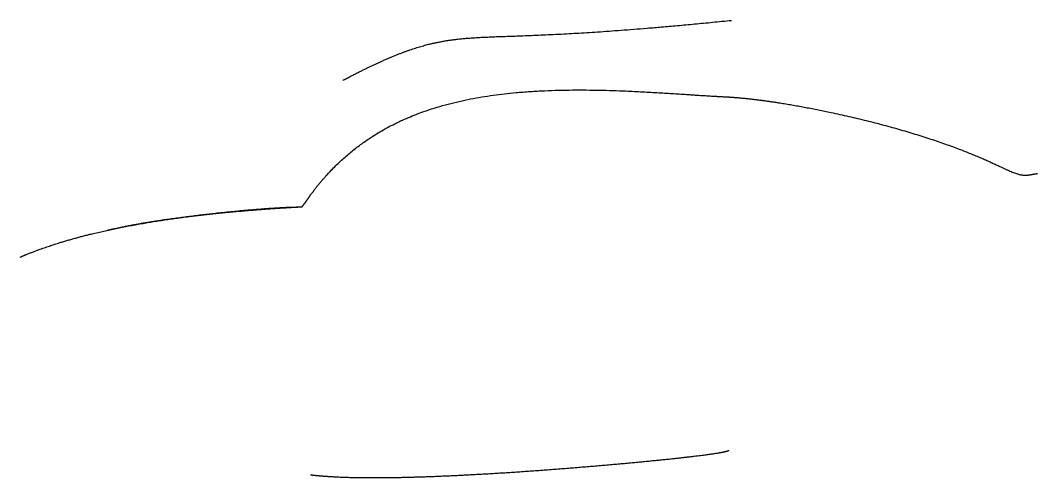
# Model space of a CAD drawing. Header units: inches. Extents: x -34 to 116, y -25 to 43.
import ezdxf

# ---------------------------------------------------------------- set-up
doc = ezdxf.new("R2010")
doc.units = ezdxf.units.IN
doc.layers.get('0').update_dxf_attribs({"linetype": 'CONTINUOUS'})

msp = doc.modelspace()

# ---------------------------------------------------------------- linework, layer by layer
for points in [[(13.15, 33.66), (15.33, 34.82), (19.32, 36.82), (24.24, 38.86), (29.26, 39.99), (36.14, 40.15), (45.32, 40.39), (56.14, 41.16), (65.44, 42.02), (70.61, 42.54)], [(8.4, 16.76), (10.39, 19.45), (14.73, 24.13), (22.3, 29.08), (34.08, 32.17), (49.38, 32.59), (60.06, 31.88), (66.07, 31.44), (69, 31.28), (70.2, 31.22)], [(70.2, 31.22), (71.19, 31.16), (73.27, 30.98), (76.72, 30.56), (81.91, 29.7), (88.9, 28.22), (95.83, 26.4), (102.11, 24.41), (107.21, 22.41), (110.88, 20.71), (113.09, 19.52), (114.38, 19.6), (115.21, 19.84), (115.66, 19.9), (115.85, 19.91)], [(-21.6, 11.54), (-20.76, 11.74), (-19, 12.13), (-16.08, 12.68), (-11.73, 13.35), (-6.05, 14.05), (-0.79, 14.56), (3.44, 14.88), (6.15, 14.99), (7.29, 14.97), (7.1, 14.97), (7.21, 15.12), (7.7, 15.69), (8.15, 16.36), (8.4, 16.76)], [(-34.49, 7.58), (-33.32, 8.08), (-30.89, 9.03), (-27, 10.31), (-21.33, 11.73), (-13.35, 13.16), (-6.01, 14.06), (0.24, 14.59), (4.79, 14.88), (7.16, 15)], [(8.4, -24.59), (8.9, -24.65), (9.96, -24.76), (11.71, -24.89), (14.37, -25), (18.24, -25.04), (22.65, -24.97), (27.57, -24.8), (32.95, -24.54), (38.67, -24.19), (44.52, -23.77), (50.3, -23.3), (55.74, -22.82), (60.59, -22.35), (64.64, -21.91), (67.69, -21.53), (69.25, -21.27), (69.92, -21.11), (70.14, -21.02), (70.2, -20.97)]]:
    msp.add_open_spline(points, degree=5)

doc.saveas('drawing.dxf')
